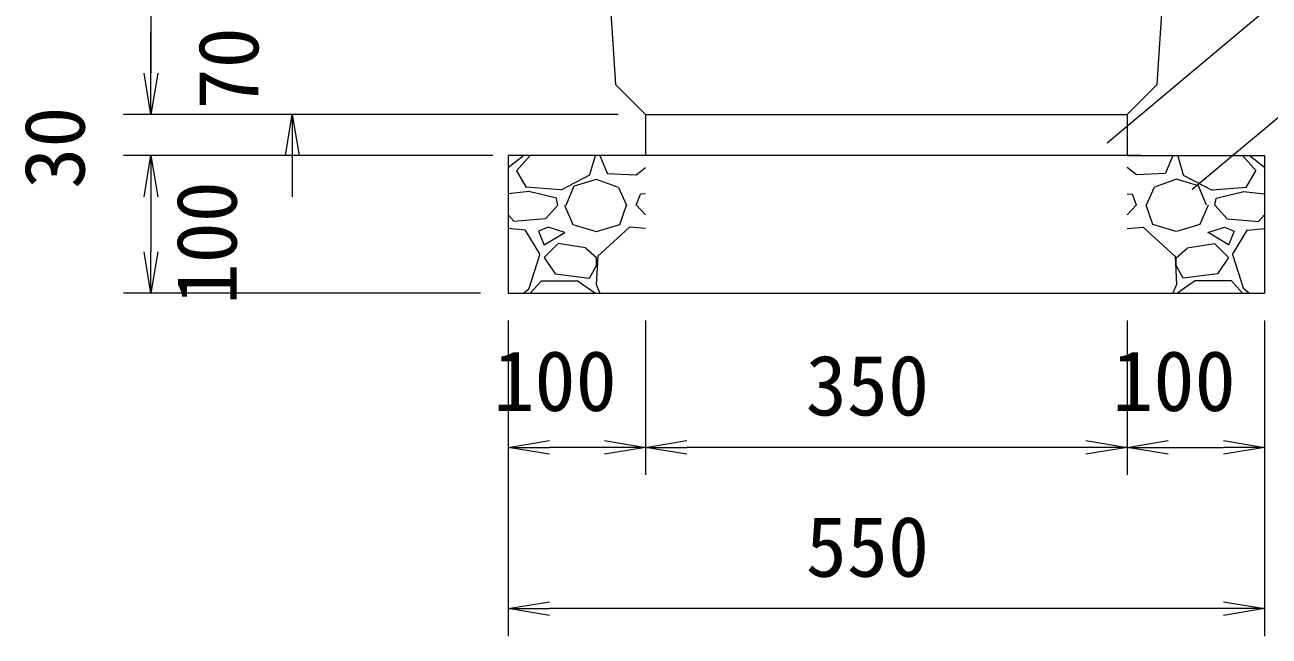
# Model space of a CAD drawing. Units: millimetres, scale not verified. Extents: x 0 to 84100, y 0 to 59400.
# Drawn here: x 15155 to 19678, y 45897 to 48120 of the extents above; entities that cross this region are included whole.
import ezdxf
from ezdxf.enums import TextEntityAlignment as Align

# ---------------------------------------------------------------- set-up
doc = ezdxf.new("R2010")
doc.units = ezdxf.units.MM
doc.header["$LTSCALE"] = 100
for name, color, linetype, lineweight in [('D-STR-DIM（寸法）', 7, 'Continuous', 18), ('D-STR-HTXT（旗揚げ）', 7, 'Continuous', 18), ('D-STR-STRn（構造物）', 7, 'Continuous', 18), ('D-STR（構造物外形線）', 1, 'Continuous', 18)]:
    doc.layers.add(name, color=color, linetype=linetype, lineweight=lineweight)
doc.styles.add('ＭＳ ゴシック', font='')
doc.styles.get('ＭＳ ゴシック').set_extended_font_data('MS Gothic')

msp = doc.modelspace()

# ---------------------------------------------------------------- linework, layer by layer
at = {"layer": 'D-STR-DIM（寸法）'}
for p, q in [((15613.4, 50094.7), (15613.4, 47944.7)), ((15613.4, 47944.7), (15613.4, 48094.7)), ((15613.4, 47794.7), (15588.4, 47944.7)), ((15613.4, 47794.7), (15588.4, 47944.7)), ((15638.4, 47944.7), (15613.4, 47794.7)), ((15613.4, 47794.7), (15613.4, 47944.7)), ((15638.4, 47944.7), (15613.4, 47794.7)), ((15613.4, 47794.7), (15613.4, 47944.7)), ((17311.8, 47794.7), (15513.4, 47794.7)), ((17311.8, 47794.7), (15513.4, 47794.7)), ((17311.8, 47794.7), (16027, 47794.7)), ((16102, 47644.7), (16127, 47794.7)), ((16127, 47794.7), (16152, 47644.7)), ((16127, 47794.7), (16127, 47644.7)), ((16811.8, 47644.7), (15513.4, 47644.7)), ((16856.8, 47644.7), (15513.4, 47644.7)), ((15588.4, 47494.7), (15613.4, 47644.7)), ((15588.4, 47494.7), (15613.4, 47644.7)), ((15613.4, 47644.7), (15638.4, 47494.7)), ((15613.4, 47644.7), (15613.4, 47494.7)), ((15613.4, 47644.7), (15638.4, 47494.7)), ((15613.4, 47644.7), (15613.4, 47494.7)), ((16127, 47644.7), (16127, 47494.7)), ((15613.4, 47494.7), (15613.4, 47344.7)), ((15613.4, 47494.7), (15613.4, 47294.7)), ((15613.4, 47144.7), (15588.4, 47294.7)), ((15638.4, 47294.7), (15613.4, 47144.7)), ((15613.4, 47144.7), (15613.4, 47294.7)), ((16811.8, 47144.7), (15513.4, 47144.7)), ((16911.8, 47044.7), (16911.8, 45896.9)), ((16911.8, 47044.7), (16911.8, 46483.5)), ((17411.8, 47044.7), (17411.8, 46483.5)), ((17411.8, 47044.7), (17411.8, 46483.5)), ((19161.8, 47044.7), (19161.8, 46483.5)), ((19161.8, 47044.7), (19161.8, 46483.5)), ((19661.8, 47044.7), (19661.8, 45896.9)), ((19661.8, 47044.7), (19661.8, 46483.5)), ((16911.8, 46583.5), (17061.8, 46608.5)), ((17261.8, 46608.5), (17411.8, 46583.5)), ((17411.8, 46583.5), (17561.8, 46608.5)), ((19011.8, 46608.5), (19161.8, 46583.5)), ((19161.8, 46583.5), (19311.8, 46608.5)), ((19511.8, 46608.5), (19661.8, 46583.5)), ((17061.8, 46558.5), (16911.8, 46583.5)), ((16911.8, 46583.5), (17061.8, 46583.5)), ((17261.8, 46583.5), (17061.8, 46583.5)), ((17411.8, 46583.5), (17261.8, 46558.5)), ((17411.8, 46583.5), (17261.8, 46583.5)), ((17561.8, 46558.5), (17411.8, 46583.5)), ((17411.8, 46583.5), (17561.8, 46583.5)), ((19011.8, 46583.5), (17561.8, 46583.5)), ((19161.8, 46583.5), (19011.8, 46558.5)), ((19161.8, 46583.5), (19011.8, 46583.5)), ((19311.8, 46558.5), (19161.8, 46583.5)), ((19161.8, 46583.5), (19311.8, 46583.5)), ((19311.8, 46583.5), (19511.8, 46583.5)), ((19661.8, 46583.5), (19511.8, 46558.5)), ((19661.8, 46583.5), (19511.8, 46583.5)), ((16911.8, 45996.9), (17061.8, 46021.9)), ((19511.8, 46021.9), (19661.8, 45996.9)), ((17061.8, 45971.9), (16911.8, 45996.9)), ((16911.8, 45996.9), (17061.8, 45996.9)), ((19511.8, 45996.9), (17061.8, 45996.9)), ((19661.8, 45996.9), (19511.8, 45971.9)), ((19661.8, 45996.9), (19511.8, 45996.9))]:
    msp.add_line(p, q, dxfattribs=at)
at = {"layer": 'D-STR-HTXT（旗揚げ）'}
for p, q in [((19089, 47690.8), (19941.6, 48407.1)), ((19398.5, 47522.2), (19791.8, 47851.9))]:
    msp.add_line(p, q, dxfattribs=at)
at = {"layer": 'D-STR-STRn（構造物）'}
for p, q in [((17411.8, 47794.7), (17411.8, 47644.7)), ((19161.8, 47794.7), (19161.8, 47644.7)), ((17411.8, 47644.7), (16911.8, 47644.7)), ((16911.8, 47644.7), (16911.8, 47144.7)), ((16911.8, 47601.2), (16968.1, 47644.7)), ((16942.7, 47589.5), (16992.3, 47644.7)), ((17227.8, 47644.4), (17207.8, 47574.4)), ((17244.9, 47644.7), (17271.8, 47580.6)), ((19211.8, 47644.7), (17411.8, 47644.7)), ((19161.8, 47644.7), (19661.8, 47644.7)), ((19328.7, 47644.7), (19301.7, 47580.6)), ((19345.8, 47644.4), (19365.8, 47574.4)), ((19630.9, 47589.5), (19581.2, 47644.7)), ((19661.8, 47601.2), (19605.5, 47644.7)), ((19661.8, 47644.7), (19661.8, 47144.7)), ((16978.6, 47529.2), (16943.6, 47589.2)), ((17377.7, 47574.8), (17411.8, 47601.2)), ((19195.9, 47574.8), (19161.8, 47601.2)), ((19594.9, 47529.2), (19629.9, 47589.2)), ((17207.9, 47574.1), (17102.9, 47519.1)), ((17152.7, 47534.4), (17232.7, 47559.4)), ((17232.5, 47559.4), (17312.5, 47529.4)), ((17272.4, 47579.2), (17377.4, 47574.2)), ((19301.2, 47579.2), (19196.2, 47574.2)), ((19341.1, 47559.4), (19261.1, 47529.4)), ((19420.9, 47534.4), (19340.9, 47559.4)), ((19365.7, 47574.1), (19470.7, 47519.1)), ((16988.1, 47513.9), (16911.8, 47505.8)), ((17102.3, 47520.5), (16977.3, 47530.5)), ((17087.5, 47489.7), (16987.5, 47514.7)), ((17122.5, 47464.4), (17152.5, 47534.4)), ((17312.7, 47529.3), (17342.7, 47464.3)), ((17377.6, 47464.6), (17392.6, 47504.6)), ((17411.8, 47505.8), (17393.1, 47503.9)), ((19161.8, 47505.8), (19180.5, 47503.9)), ((19196, 47464.6), (19181, 47504.6)), ((19260.8, 47529.3), (19230.8, 47464.3)), ((19451, 47464.4), (19421, 47534.4)), ((19471.2, 47520.5), (19596.2, 47530.5)), ((19486.1, 47489.7), (19586.1, 47514.7)), ((19585.5, 47513.9), (19661.8, 47505.8)), ((17092.7, 47464.5), (17047.7, 47414.5)), ((17092.7, 47464.1), (17087.7, 47489.1)), ((17117.2, 47464.6), (17147.2, 47394.6)), ((17317.5, 47394.7), (17342.5, 47464.7)), ((17411.8, 47428.7), (17377.5, 47466.1)), ((19161.8, 47428.7), (19196.1, 47466.1)), ((19256.1, 47394.7), (19231.1, 47464.7)), ((19456.4, 47464.6), (19426.4, 47394.6)), ((19480.9, 47464.1), (19485.9, 47489.1)), ((19480.9, 47464.5), (19525.9, 47414.5)), ((16932.5, 47406.1), (16911.8, 47428.7)), ((17047.3, 47414.8), (16932.3, 47404.8)), ((19526.3, 47414.8), (19641.3, 47404.8)), ((19641.1, 47406.1), (19661.8, 47428.7)), ((16972.8, 47373.9), (16911.8, 47379)), ((17028.8, 47284.7), (16973.8, 47374.7)), ((17022.5, 47369.5), (17042.5, 47319.5)), ((17057.6, 47384.3), (17022.6, 47369.3)), ((17042.5, 47319.6), (17117.5, 47364.6)), ((17117.8, 47364.5), (17057.8, 47384.5)), ((17147.3, 47394.1), (17232.3, 47369.1)), ((17232.9, 47369.2), (17317.9, 47394.2)), ((17352.8, 47384.4), (17237.8, 47279.4)), ((17411.8, 47379), (17352.8, 47383.9)), ((19161.8, 47379), (19220.8, 47383.9)), ((19220.8, 47384.4), (19335.8, 47279.4)), ((19340.6, 47369.2), (19255.6, 47394.2)), ((19426.3, 47394.1), (19341.3, 47369.1)), ((19455.8, 47364.5), (19515.8, 47384.5)), ((19531.1, 47319.6), (19456.1, 47364.6)), ((19516, 47384.3), (19551, 47369.3)), ((19551.1, 47369.5), (19531.1, 47319.5)), ((19544.8, 47284.7), (19599.8, 47374.7)), ((19600.8, 47373.9), (19661.8, 47379)), ((17092.6, 47324.4), (17042.6, 47274.4)), ((17193.2, 47309.7), (17093.2, 47324.7)), ((19380.3, 47309.7), (19480.3, 47324.7)), ((19480.9, 47324.4), (19530.9, 47274.4)), ((16987.7, 47159.3), (17027.7, 47284.3)), ((17042.5, 47274.6), (17082.5, 47214.6)), ((17233.7, 47273.4), (17193.7, 47308.4)), ((17237.4, 47279.7), (17232.4, 47174.7)), ((17232.7, 47244.5), (17232.7, 47274.5)), ((19336.1, 47279.7), (19341.1, 47174.7)), ((19339.9, 47273.4), (19379.9, 47308.4)), ((19340.9, 47244.5), (19340.9, 47274.5)), ((19531.1, 47274.6), (19491.1, 47214.6)), ((19585.9, 47159.3), (19545.9, 47284.3)), ((17207.8, 47199.5), (17232.8, 47244.5)), ((19365.8, 47199.5), (19340.8, 47244.5)), ((16992.3, 47144.7), (17032.7, 47189.5)), ((17032.7, 47189.5), (17162.7, 47189.5)), ((17082.8, 47214.2), (17207.8, 47199.2)), ((17162.5, 47190.6), (17227.5, 47145.6)), ((17231.8, 47175.6), (17244.9, 47144.7)), ((19341.7, 47175.6), (19328.7, 47144.7)), ((19411.1, 47190.6), (19346.1, 47145.6)), ((19490.8, 47214.2), (19365.8, 47199.2)), ((19540.9, 47189.5), (19410.9, 47189.5)), ((19581.2, 47144.7), (19540.9, 47189.5)), ((16911.8, 47144.7), (19661.8, 47144.7)), ((16968.1, 47144.7), (16987.7, 47159.8)), ((19605.5, 47144.7), (19585.9, 47159.8))]:
    msp.add_line(p, q, dxfattribs=at)
at = {"layer": 'D-STR（構造物外形線）'}
for p, q in [((17237.1, 48894.7), (17302.7, 47903.7)), ((19270.8, 47903.7), (19336.4, 48894.7)), ((17411.8, 47794.7), (17302.7, 47903.7)), ((19161.8, 47794.7), (19270.8, 47903.7)), ((17411.8, 47794.7), (19161.8, 47794.7))]:
    msp.add_line(p, q, dxfattribs=at)

# ---------------------------------------------------------------- texts
at = {"layer": 'D-STR-DIM（寸法）', "style": 'ＭＳ ゴシック'}
for s, p in [('70', (16070.4, 47812.5)), ('30', (15438.4, 47524)), ('100', (15990.9, 47103.1))]:
    msp.add_text(s, height=219.9, rotation=90, dxfattribs=at).set_placement(p, align=Align.BOTTOM_LEFT)
for s, p in [('100', (16858, 46649.9)), ('350', (17993.6, 46633.5)), ('100', (19108, 46649.9)), ('550', (17993.6, 46046.9))]:
    msp.add_text(s, height=219.9, dxfattribs=at).set_placement(p, align=Align.BOTTOM_LEFT)

doc.saveas('drawing.dxf')
